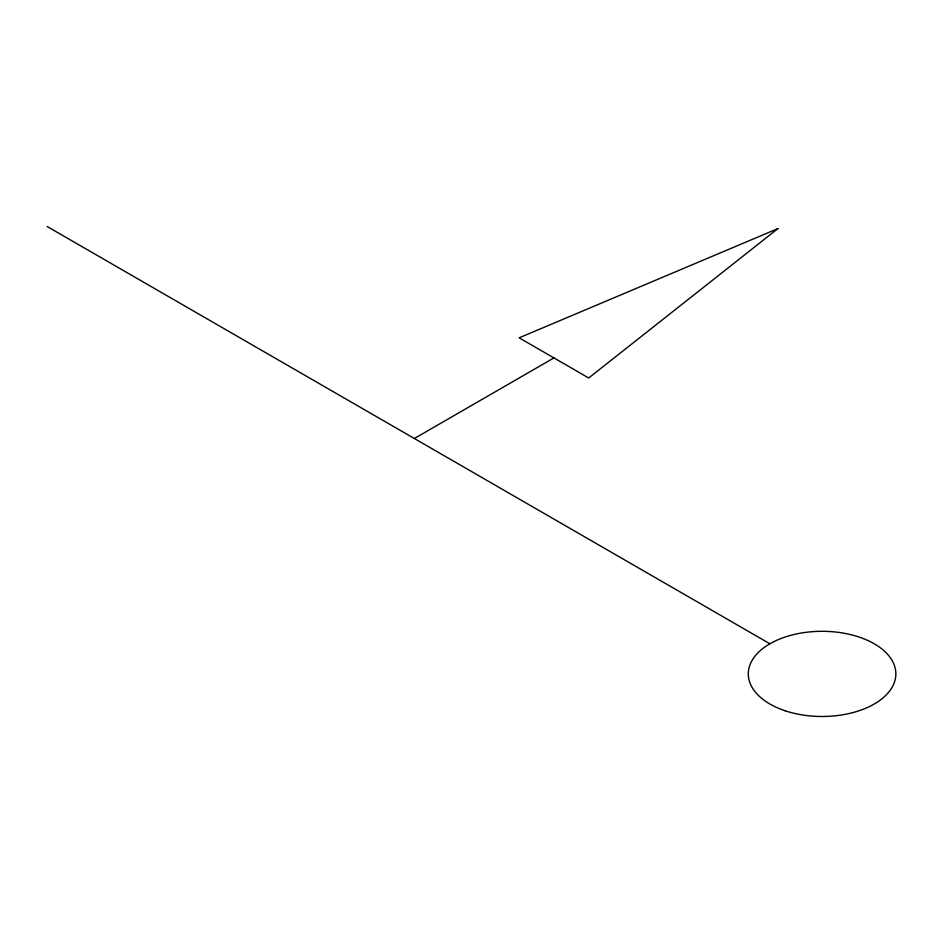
<?xml version="1.0" encoding="UTF-8"?>
<svg xmlns="http://www.w3.org/2000/svg" width="943" height="943" viewBox="0 0 943 943"><rect width="100%" height="100%" fill="white"/><g stroke="black" fill="none" stroke-linecap="round" stroke-linejoin="round"><path stroke-width="1.41" d="M414.342 438.507L553.93 357.916M47.15 226.509L769.889 643.774M777.928 228.583L588.715 377.99L519.157 337.83L777.928 228.583M785.177 710.786A73.79 42.6 0 0 0 895.85 673.891A73.79 42.6 0 0 0 785.177 637.008A73.79 42.6 0 0 0 785.177 710.786"/></g></svg>
